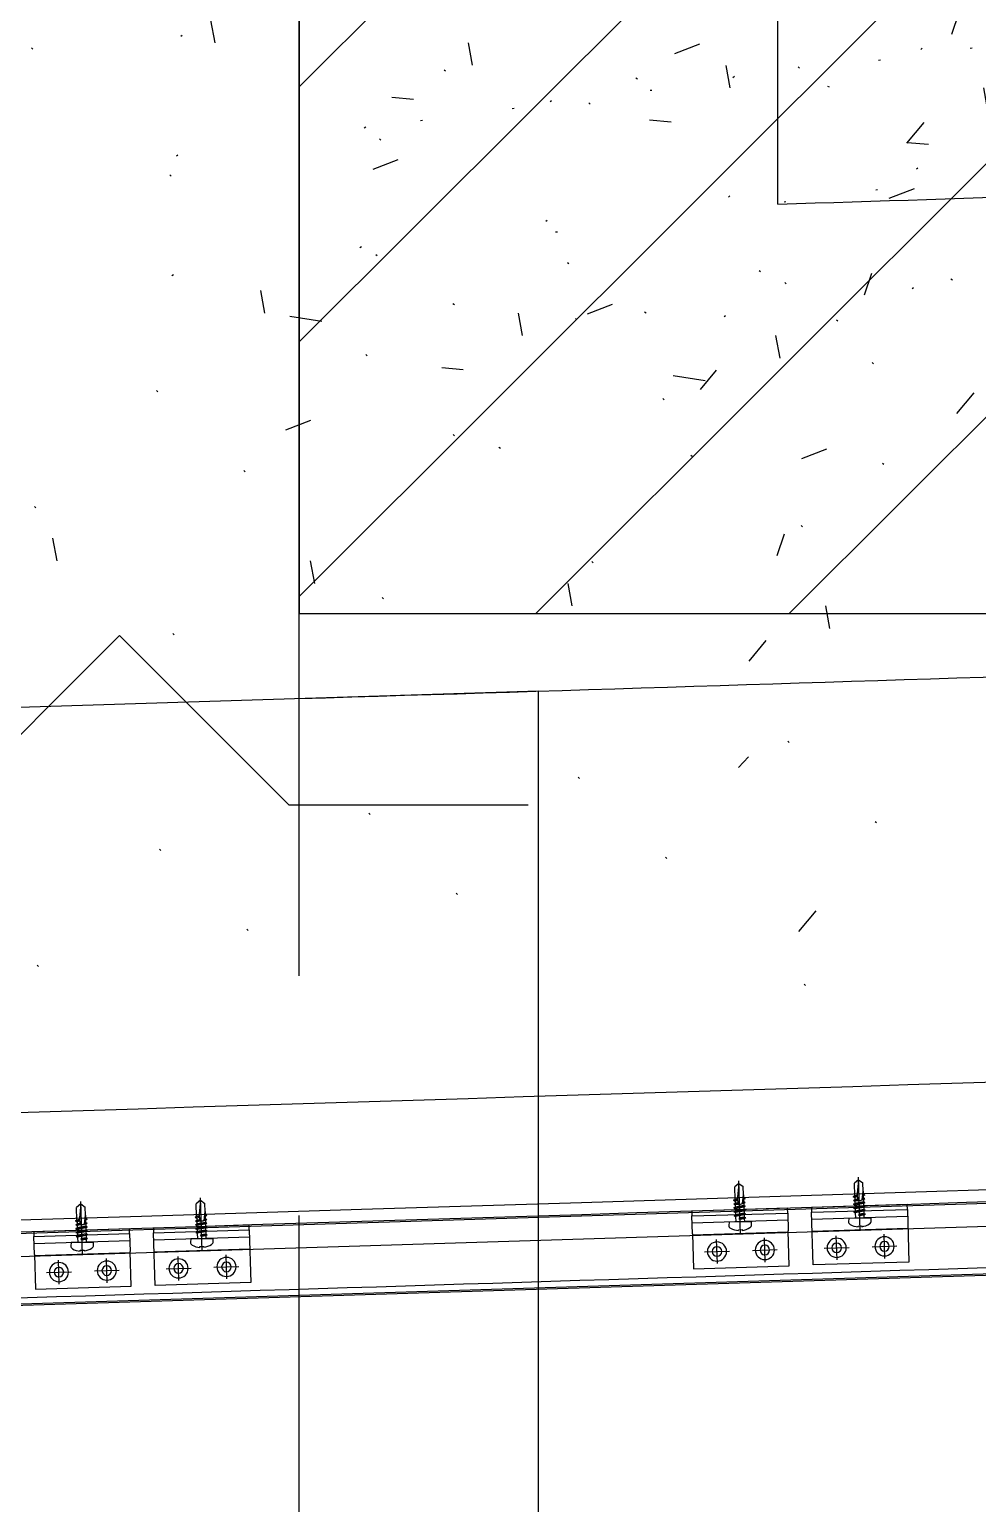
# Model space of a CAD drawing. Header units: inches. Extents: x 0 to 1813292486, y 0 to 3473589894.
# Drawn here: x 600615873 to 600616269, y 3473200547 to 3473201162 of the extents above; entities that cross this region are included whole.
import ezdxf

# ---------------------------------------------------------------- set-up
doc = ezdxf.new("R2010")
doc.units = ezdxf.units.IN
doc.header["$LTSCALE"] = 1000
doc.header["$MEASUREMENT"] = 0
for name, pattern in [('AX-MALL-WALL-P02-QT$0$CENTER', [2, 1.25, -0.25, 0.25, -0.25]), ('AX-MALL-WALL-P02-QT$0$DASH', [0.35, 0.25, -0.1]), ('AX-MALL-WALL-P02-QT$0$DASHED', [0.75, 0.5, -0.25]), ('AX-MALL-WALL-P02-QT$0$HIDDEN', [0.375, 0.25, -0.125]), ('AX-MALL-WALL-P02-QT$0$HIDDENX2', [0.75, 0.5, -0.25])]:
    doc.linetypes.add(name, pattern=pattern)
for name, color, linetype in [('A-Anno-Note', 241, 'Continuous'), ('AX-MALL-P02-200$0$A-Anno-Note', 241, 'Continuous'), ('AX-MALL-WALL-P02$0$A-Anno-Note', 241, 'Continuous'), ('AX-MALL-WALL-P02-QT$0$A-Anno-Note', 241, 'Continuous'), ('AX-MALL-WALL-P02-QT$0$A-Detl-Fine', 152, 'Continuous'), ('AX-MALL-WALL-P02-QT$0$A-Detl-Patt', 8, 'Continuous'), ('AX-MALL-WALL-P02-QT$0$A-Detl-Thin', 131, 'Continuous'), ('AX-MALL-WALL-P02-QT$0$A-Wall', 2, 'Continuous'), ('AX-MALL-WALL-P02-QT$0$A-Wall-Patt', 13, 'Continuous'), ('AX-MALL-WALL-P02-QT$0$AP', 3, 'Continuous'), ('AX-MALL-WALL-P02-QT$0$C18', 4, 'AX-MALL-WALL-P02-QT$0$CENTER'), ('AX-MALL-WALL-P02-QT$0$DASH', 8, 'AX-MALL-WALL-P02-QT$0$DASHED'), ('AX-MALL-WALL-P02-QT$0$L18', 6, 'Continuous'), ('AX-MALL-WALL-P02-QT$0$PJ', 96, 'Continuous'), ('AX-MALL-WALL-P02-QT$0$STSF', 2, 'Continuous'), ('AX-MALL-WALL-P02-QT$0$tc', 4, 'Continuous'), ('AX-MALL-WALL-P02-QT$0$WZ', 2, 'Continuous'), ('AX-MALL-WALL-P02-QT$0$XX', 6, 'AX-MALL-WALL-P02-QT$0$HIDDEN'), ('AX-MALL-WALL-P02-QT$0$zx', 1, 'AX-MALL-WALL-P02-QT$0$CENTER'), ('AX-MALL-WALL-P02-QT$0$尺寸标注', 8, 'Continuous'), ('SX-MALL-WALL-R-BZ$0$S-COLU', 30, 'Continuous'), ('SX-MALL-WALL-R-BZ$0$S-PATT-WALL', 83, 'Continuous')]:
    doc.layers.add(name, color=color, linetype=linetype)
pattern_1 = [(45, (0, 359.0227), (-353.55353201463, 353.55353201463), [])]

# ---------------------------------------------------------------- blocks, each defined once
blk = doc.blocks.new('SX-MALL-WALL-R-BZ')
at = {"layer": 'SX-MALL-WALL-R-BZ$0$S-PATT-WALL'}
h = blk.add_hatch(dxfattribs=at)
h.set_pattern_fill('钢筋混凝土', color=256, scale=15, pattern_type=2)
h.set_pattern_definition([(24.56816130816271, (600578611.2237192, 3473080110.365553), (-31.18316059493327, 68.21004687955141), []), (29.56816130816269, (600578611.2237192, 3473080110.365553), (97.53445421719282, -46.37920051396389), [11.25, -123.75]), (334.5681613081628, (600578611.2237192, 3473080110.365553), (19.88439777927527, 112.9961142827297), [9, -99]), (80.01956130816268, (600578619.3515904, 3473080106.50062), (117.4189029658641, 66.61682168402376), [9.5610285, -105.1713168]), (25.75236130816271, (600578621.6965042, 3473080138.478197), (141.3476152528434, -79.15081592627133), [16.875, -185.625]), (76.20376130816268, (600578633.4754679, 3473080131.882288), (182.3878362876093, 87.98253897351975), [14.3415432, -157.75695]), (330.7523613081627, (600578621.6965042, 3473080138.478197), (182.3877676281842, 87.98268140648725), [13.49999999999997, -148.4999999999995]), (0.5681613081627113, (600578633.1346302, 3473080126.213644), (62.82047319493842, -87.84980448085341), [11.24999999999997, -123.7499999999997]), (305.5681613081627, (600578633.1346302, 3473080126.213644), (72.17288941707483, 89.18848104565322), [8.999999999999966, -98.99999999999973]), (51.01956130816269, (600578638.3696649, 3473080118.892823), (134.9933625472827, 1.338571315216136), [9.561028499999967, -105.1713167999997]), (17.06816130816274, (600578611.2237192, 3473080110.365553), (19.14085715648196, 46.15589493569758), [0.75, -97.8, 0.75, -100.5, 0.75, -99.375]), (347.0681613081627, (600578611.2237192, 3473080110.365553), (57.63084700165395, 41.66442755963357), [0.7499999999999979, -57.29999999999986, 0.7499999999999979, -95.54999999999973, 0.7499999999999979, -37.87499999999986]), (307.0681613081626, (600578579.8781208, 3473080122.042708), (73.85474000760384, -31.12342332406966), [0.75, -37.5, 0.75, -117, 0.75, -155.25]), (297.0681613081627, (600578565.8217986, 3473080127.2791), (87.21641676177077, -16.46683783357052), [0.75, -48.75, 0.75, -77.69999999999999, 0.75, -110.25])])
h.paths.add_polyline_path([(600413733.0890151, 3473048584.809315), (600414012.3632808, 3473049334.479833), (600413356.401578, 3473049578.844815), (600413077.1273124, 3473048829.174297)])
at = {"layer": 'SX-MALL-WALL-R-BZ$0$S-COLU'}
blk.add_lwpolyline([(600413733.0890151, 3473048584.809315), (600414012.3632808, 3473049334.479833), (600413356.401578, 3473049578.844815), (600413077.1273124, 3473048829.174297)], close=True, dxfattribs=at)
blk = doc.blocks.new('SX-MALL-WALL-R-2F~3F')
blk.add_blockref('SX-MALL-WALL-R-BZ', (-1.192092895507812e-06, -9.5367431640625e-07))
blk = doc.blocks.new('SX-MALL-WALL-2F~3F')
blk.add_blockref('SX-MALL-WALL-R-2F~3F', (0, 0))
blk = doc.blocks.new('AX-MALL-WALL-P02-QT$0$jjzx2')
at = {"layer": 'AX-MALL-WALL-P02-QT$0$A-Detl-Fine'}
for points in [[(293280.1431763172, -137114.810772419), (293287.9339790344, -137364.689350605), (294838.2210687399, -137316.3539514542), (294830.4302660227, -137066.475373745)], [(293310.1286056042, -137113.8758769035), (293316.9845120907, -137333.7690248489), (294807.3007434607, -137287.30341959), (294800.4448368549, -137067.4102706909)]]:
    blk.add_lwpolyline(points, dxfattribs=at)
blk = doc.blocks.new('*U198')
at = {"layer": 'AX-MALL-WALL-P02-QT$0$C18', "color": 1, "ltscale": 2}
blk.add_line((0, 5.142561988594025), (0, -17.03404386090006), dxfattribs=at)
at = {"layer": 'AX-MALL-WALL-P02-QT$0$L18', "color": 4}
for p, q in [((-1.790000000000873, -1.147816335795142), (-1.790000000000873, 0)), ((1.790000000000873, -2.247816335793686), (1.790000000000873, 0)), ((-2.399999999999636, -1.5), (-1.790000000000873, -1.147816335795142)), ((-2.399999999999636, -1.5), (0.2342809638412291, -1.225595732932561)), ((-2.399999999999636, -1.5), (-1.790000000000873, -1.852183664204858)), ((-2.399999999999636, -3.100000000000364), (2.399999999999636, -2.600000000000364)), ((-2.399999999999636, -3.100000000000364), (-1.790000000000873, -2.747816335793686)), ((-2.399999999999636, -3.100000000000364), (-1.790000000000873, -3.452183664205222)), ((-2.399999999999636, -4.700000000000728), (2.399999999999636, -4.200000000000728)), ((-2.399999999999636, -4.700000000000728), (-1.790000000000873, -4.34781633579405)), ((-2.399999999999636, -4.700000000000728), (-1.790000000000873, -5.052183664205586)), ((-2.399999999999636, -6.299999999999272), (2.399999999999636, -5.799999999999272)), ((-2.399999999999636, -6.299999999999272), (-1.790000000000873, -5.947816335794414)), ((-1.790000000000873, -1.147816335795142), (0.2342809638412291, -0.8650955307894037)), ((-1.790000000000873, -1.852183664204858), (0.2342809638412291, -1.56946285919912)), ((-1.790000000000873, -2.747816335793686), (-1.790000000000873, -1.852183664204858)), ((-1.790000000000873, -2.747816335793686), (1.790000000000873, -2.247816335793686)), ((-1.790000000000873, -3.452183664205222), (1.790000000000873, -2.952183664205222)), ((-1.790000000000873, -4.34781633579405), (-1.790000000000873, -3.452183664205222)), ((-1.790000000000873, -4.34781633579405), (1.790000000000873, -3.84781633579405)), ((-1.790000000000873, -5.052183664205586), (1.790000000000873, -4.552183664205586)), ((-1.790000000000873, -5.947816335794414), (-1.790000000000873, -5.052183664205586)), ((-1.790000000000873, -5.947816335794414), (1.790000000000873, -5.447816335794414)), ((-1.790000000000873, -6.65218366420595), (1.790000000000873, -6.15218366420595)), ((0.2342809638412291, -0.8650955307894037), (0.2342809638412291, -1.56946285919912)), ((2.399999999999636, -2.600000000000364), (1.790000000000873, -2.247816335793686)), ((2.399999999999636, -2.600000000000364), (1.790000000000873, -2.952183664205222)), ((1.790000000000873, -3.84781633579405), (1.790000000000873, -2.952183664205222)), ((2.399999999999636, -4.200000000000728), (1.790000000000873, -3.84781633579405)), ((2.399999999999636, -4.200000000000728), (1.790000000000873, -4.552183664205586)), ((1.790000000000873, -5.447816335794414), (1.790000000000873, -4.552183664205586)), ((2.399999999999636, -5.799999999999272), (1.790000000000873, -5.447816335794414)), ((2.399999999999636, -5.799999999999272), (1.790000000000873, -6.15218366420595)), ((1.790000000000873, -7.047816335794778), (1.790000000000873, -6.15218366420595)), ((-2.399999999999636, -6.299999999999272), (-1.790000000000873, -6.65218366420595)), ((-2.399999999999636, -7.899999999999636), (-1.790000000000873, -7.547816335794778)), ((-2.399999999999636, -7.899999999999636), (-1.273355612604064, -7.78264120964559)), ((-2.399999999999636, -7.899999999999636), (-1.790000000000873, -8.252183664206314)), ((-2.399999999999636, -9.5), (-1.790000000000873, -9.147816335795142)), ((-2.399999999999636, -9.5), (-1.518995326587174, -9.408228679852982)), ((-2.399999999999636, -9.5), (-1.790000000000873, -9.852183664204858)), ((-1.790000000000873, -7.547816335794778), (-1.790000000000873, -6.65218366420595)), ((-1.790000000000873, -7.547816335794778), (-0.9175382126813929, -7.425964130861757)), ((-1.790000000000873, -8.252183664206314), (-1.334698446698894, -8.188594061788535)), ((-1.790000000000873, -9.147816335795142), (-1.790000000000873, -8.252183664206314)), ((-1.790000000000873, -9.147816335795142), (-1.472953762578982, -9.103536135036848)), ((-1.790000000000873, -9.852183664204858), (-1.581684194792615, -9.823089278002954)), ((-1.790000000000873, -11.20167565273914), (-1.790000000000873, -9.852183664204858)), ((-1.790000000000873, -11.20167565273914), (-1.790000000000873, -14.60000000000036)), ((0.4333070988686814, -7.237298584555901), (1.790000000000873, -7.047816335794778)), ((0.7141825614198751, -7.575605983185596), (2.399999999999636, -7.399999999999636)), ((0.7141825614198751, -7.90243749641013), (1.790000000000873, -7.752183664206314)), ((0.7141825614198751, -8.798070167998958), (1.790000000000873, -8.647816335795142)), ((0.7141825614198751, -9.17560598318596), (2.399999999999636, -9)), ((0.7141825614198751, -9.502437496410494), (1.790000000000873, -9.352183664204858)), ((2.399999999999636, -7.399999999999636), (1.790000000000873, -7.047816335794778)), ((2.399999999999636, -7.399999999999636), (1.790000000000873, -7.752183664206314)), ((1.790000000000873, -8.647816335795142), (1.790000000000873, -7.752183664206314)), ((2.399999999999636, -9), (1.790000000000873, -8.647816335795142)), ((2.399999999999636, -9), (1.790000000000873, -9.352183664204858)), ((1.790000000000873, -9.352183664204858), (1.790000000000873, -14.60000000000036)), ((0, -16), (-1.790000000000873, -14.60000000000036)), ((0, -16), (1.790000000000873, -14.60000000000036))]:
    blk.add_line(p, q, dxfattribs=at)
blk.add_lwpolyline([(4.549999999999272, 0, 0.414213562373095), (4.75, 0.2000000000007276), (4.75, 1.39147638815848, 0.2654033233867933), (4.06568705400241, 2.589861303315047, 0.108659312189883), (0.7999999999992724, 3.659899496853541), (0.7999999999992724, 3.315608971053734), (-0.7999999999992724, 3.315608971053734), (-0.7999999999992724, 3.659899496853541, 0.1086593121898847), (-4.06568705400241, 2.589861303315047, 0.2654033233867933), (-4.75, 1.39147638815848), (-4.75, 0.2000000000007276, 0.414213562373095), (-4.549999999999272, 0)], format="xyb", close=True, dxfattribs=at)
blk.add_lwpolyline([(0, -16), (0.7141825614198751, -10.25704931750261), (0.7141825614198751, -7.536688384094305, 0.4176573264866609), (0.4106596181591158, -7.236709070022698, 0.08336651052848376), (-1.234698998669046, -7.526820576113096), (-1.790000000000873, -11.20167565273914)], format="xyb", dxfattribs=at)
blk = doc.blocks.new('AX-MALL-WALL-P02-QT$0$盘头自钻自攻钉ST4-8')
at = {"layer": 'AX-MALL-WALL-P02-QT$0$尺寸标注'}
blk.add_blockref('*U198', (0, 0), dxfattribs=at)
blk = doc.blocks.new('AX-MALL-WALL-P02-QT$0$A$C61293B14')
at = {"layer": 'AX-MALL-WALL-P02-QT$0$tc'}
for radius in [4, 2]:
    blk.add_circle((0, 0), radius, dxfattribs=at)
at = {"layer": 'AX-MALL-WALL-P02-QT$0$zx'}
for p, q in [((-5.199824257346336, 0), (5.199824257317232, 0)), ((0, 5.036975615854317), (0, -5.036975615847041))]:
    blk.add_line(p, q, dxfattribs=at)
blk = doc.blocks.new('AX-MALL-WALL-P02-QT$0$A$C41DD6A87')
at = {"layer": 'AX-MALL-WALL-P02-QT$0$tc'}
h = blk.add_hatch(dxfattribs=at)
h.set_pattern_fill('ANSI31', color=256, scale=0.5, angle=-90.00000000000001, style=0)
h.set_pattern_definition([(225.0000000000001, (28362.68611018802, -179426.704915055), (-1.122532015133644, 1.122532015133644), [])])
h.paths.add_polyline_path([(40, 20), (0, 20), (0, 22), (40, 22)])
at = {"layer": 'AX-MALL-WALL-P02-QT$0$PJ'}
for points in [[(40, 20), (0, 20), (0, 22), (40, 22)], [(40, 20), (0, 20), (0, -2.00031700823456), (40, -2.00031700823456)]]:
    blk.add_lwpolyline(points, close=True, dxfattribs=at)
at = {"layer": 'AX-MALL-WALL-P02-QT$0$XX'}
for p, q in [((0, 17), (40, 17)), ((0, 11.99968299176544), (40, 11.99968299176544))]:
    blk.add_line(p, q, dxfattribs=at)
at = {"layer": 'AX-MALL-WALL-P02-QT$0$tc', "rotation": 180}
for p in [(10.00773325189948, 4.856510433368385), (30.00773325189948, 4.856510433368385)]:
    blk.add_blockref('AX-MALL-WALL-P02-QT$0$A$C61293B14', p, dxfattribs=at)
at = {"layer": 'AX-MALL-WALL-P02-QT$0$WZ', "extrusion": (1.112429078900672e-34, 1.017801628166565e-23, -1), "zscale": -1, "rotation": 180}
blk.add_blockref('AX-MALL-WALL-P02-QT$0$盘头自钻自攻钉ST4-8', (-20, 17), dxfattribs=at)
blk = doc.blocks.new('AX-MALL-WALL-P02-QT$0$A$C715D18B8')
at = {"layer": 'AX-MALL-WALL-P02-QT$0$tc'}
h = blk.add_hatch(dxfattribs=at)
h.set_pattern_fill('ANSI31', color=256, scale=0.5, angle=-180, style=0)
h.set_pattern_definition([(225, (28362.68611018802, -179426.704915055), (-1.122532015133644, 1.122532015133644), [])])
h.paths.add_polyline_path([(40, 20), (0, 20), (0, 22), (40, 22)])
at = {"layer": 'AX-MALL-WALL-P02-QT$0$PJ'}
blk.add_line((0, 17), (40, 17), dxfattribs=at)
blk.add_lwpolyline([(40, 20), (0, 20), (0, 22), (40, 22)], close=True, dxfattribs=at)
blk.add_lwpolyline([(40, 12.49968299269676), (40, 20), (0, 20), (0, 12.49968299269676)], dxfattribs=at)
at = {"layer": 'AX-MALL-WALL-P02-QT$0$XX'}
blk.add_line((0, 11.99968299269676), (40, 11.99968299269676), dxfattribs=at)
blk.add_lwpolyline([(40, 12.49968299269676), (40, -2.000317007303238), (0, -2.000317007303238), (0, 12.49968299269676)], dxfattribs=at)
at = {"layer": 'AX-MALL-WALL-P02-QT$0$tc', "rotation": 180}
for p in [(10.00773325189948, 4.856510434299707), (30.00773325189948, 4.856510434299707)]:
    blk.add_blockref('AX-MALL-WALL-P02-QT$0$A$C61293B14', p, dxfattribs=at)
at = {"layer": 'AX-MALL-WALL-P02-QT$0$WZ', "extrusion": (1.112470375349305e-34, 1.017801628166565e-23, -1), "zscale": -1, "rotation": 180}
blk.add_blockref('AX-MALL-WALL-P02-QT$0$盘头自钻自攻钉ST4-8', (-20, 17), dxfattribs=at)
blk = doc.blocks.new('AX-MALL-WALL-P02-QT$0$A$C4D6066B9')
at = {"rotation": 180}
for name, p in [('AX-MALL-WALL-P02-QT$0$A$C715D18B8', (0, 22)), ('AX-MALL-WALL-P02-QT$0$A$C41DD6A87', (50, 22))]:
    blk.add_blockref(name, p, dxfattribs=at)
blk = doc.blocks.new('AX-MALL-WALL-P02-QT$0$1650C')
at = {"layer": 'AX-MALL-WALL-P02-QT$0$AP'}
blk.add_line((33.29811909422278, -219.5526682343334), (1623.307606680319, -194.6864851806313), dxfattribs=at)
blk.add_lwpolyline([(1604.426310608163, -265.058516683057), (1603.628703534603, -214.9986631795764), (53.59376731514931, -239.1038102097809), (54.34524643793702, -289.1803507581353)], dxfattribs=at)
blk.add_arc((215339.5843427517, -13744476.68132623), 13745925.9801083, 90.89092010045013, 90.89740252608833, dxfattribs=at)
at = {"layer": 'AX-MALL-WALL-P02-QT$0$DASH', "color": 8, "linetype": 'AX-MALL-WALL-P02-QT$0$HIDDENX2', "ltscale": 20}
blk.add_lwpolyline([(1563.164337543771, -180.6028157062829, 1.916604230545288e-05), (93.11718746088445, -203.5865012239665, 8.805785796117746e-05)], format="xyb", dxfattribs=at)
at = {"layer": 'AX-MALL-WALL-P02-QT$0$STSF'}
for points in [[(92.44101228006184, -158.5915815103799, -1.916598945566833e-05), (1562.496559260413, -135.607770582661)], [(1563.238535126671, -185.6022651679814, 1.916604817872897e-05), (93.19231803715229, -208.5859367586672, 8.805808583073339e-05)]]:
    blk.add_lwpolyline(points, format="xyb", dxfattribs=at)
at = {"layer": 'AX-MALL-WALL-P02-QT$0$tc', "xscale": -1, "rotation": 180.8705548799819}
for p in [(823.0061619952321, -197.161476816982), (1097.972622765228, -192.8644389398396)]:
    blk.add_blockref('AX-MALL-WALL-P02-QT$0$A$C4D6066B9', p, dxfattribs=at)
blk = doc.blocks.new('AX-MALL-WALL-P02-QT$0$mqst2')
at = {"color": 6, "rotation": 0.8942640801351786}
blk.add_blockref('AX-MALL-WALL-P02-QT$0$1650C', (401499.0322748423, -46428.53892421722), dxfattribs=at)
blk = doc.blocks.new('AX-MALL-WALL-P02-QT')
at = {"layer": 'AX-MALL-WALL-P02-QT$0$A-Wall-Patt'}
h = blk.add_hatch(dxfattribs=at)
h.set_pattern_fill('普通砖', color=256, scale=200, style=0)
h.set_pattern_definition(pattern_1)
h.paths.add_polyline_path([(600413064.740878, 3473048795.924745), (600413324.2112015, 3473048919.520994), (600417104.56609, 3473059067.325346), (600417077.00283, 3473059184.307016), (600416952.057744, 3473059230.852727)])
h = blk.add_hatch(dxfattribs=at)
h.set_pattern_fill('普通砖', color=256, scale=200, style=0)
h.set_pattern_definition(pattern_1)
h.paths.add_polyline_path([(600413324.2112015, 3473048919.520994), (600413064.7408781, 3473048795.924745, 0.0003257471255854391), (600413731.6045635, 3473048571.486431), (600413795.2764658, 3473048761.080441, -0.0002301746706584992)])
at = {"layer": 'AX-MALL-WALL-P02-QT$0$A-Detl-Patt', "linetype": 'AX-MALL-WALL-P02-QT$0$DASH'}
blk.add_line((600411924.6820309, 3473045735.605952), (600444355.845043, 3473132792.272248), dxfattribs=at)
at = {"layer": 'AX-MALL-WALL-P02-QT$0$A-Detl-Patt'}
blk.add_lwpolyline([(600412819.0190111, 3473048840.175517), (600412912.7278248, 3473048805.26623), (600413003.6745557, 3473048846.843774), (600413045.2520996, 3473048755.897044), (600413138.9609135, 3473048720.987758)], dxfattribs=at)
at = {"layer": 'AX-MALL-WALL-P02-QT$0$A-Detl-Thin'}
blk.add_lwpolyline([(600411688.6169215, 3473045818.064585), (600412019.1082505, 3473045702.622438), (600413159.5458837, 3473048763.958784), (600412827.7189039, 3473048875.815646)], close=True, dxfattribs=at)
at = {"layer": 'AX-MALL-WALL-P02-QT$0$A-Wall'}
for p, q in [((600413064.740878, 3473048795.924745), (600416952.057744, 3473059230.852727)), ((600413324.2112015, 3473048919.520994), (600417104.56609, 3473059067.325346))]:
    blk.add_line(p, q, dxfattribs=at)
for centre, radius, start, end in [((600585647.0372182, 3473560479.176881), 539804.0736206453, 251.3835038312575, 251.4362559790442), ((600585647.0373441, 3473560479.176852), 540004.0736332176, 251.361600226092, 251.4362559653897)]:
    blk.add_arc(centre, radius, start, end, dxfattribs=at)
at = {"layer": 'AX-MALL-WALL-P02-QT$0$A-Anno-Note'}
for name, p, rotation in [('AX-MALL-WALL-P02-QT$0$mqst2', (600052179.2710491, 3473232742.396311), 339.5681613092181), ('AX-MALL-WALL-P02-QT$0$jjzx2', (600185298.4270658, 3473279938.045597), 339.5681613092246)]:
    blk.add_blockref(name, p, dxfattribs=dict(at, rotation=rotation))
at = {"layer": 'AX-MALL-WALL-P02-QT$0$A-Detl-Thin'}
blk.add_blockref('SX-MALL-WALL-2F~3F', (0, 0), dxfattribs=at)
blk = doc.blocks.new('AX-MALL-WALL-P02')
at = {"layer": 'AX-MALL-WALL-P02$0$A-Anno-Note'}
blk.add_blockref('AX-MALL-WALL-P02-QT', (0, 0), dxfattribs=at)
blk = doc.blocks.new('AX-MALL-P02-200')
at = {"layer": 'AX-MALL-P02-200$0$A-Anno-Note'}
blk.add_blockref('AX-MALL-WALL-P02', (0, 0), dxfattribs=at)

msp = doc.modelspace()

# ---------------------------------------------------------------- block references
at = {"layer": 'A-Anno-Note', "rotation": 20.43183869077545}
msp.add_blockref('AX-MALL-P02-200', (1250392458.527329, 9048125.682563305), dxfattribs=at)

doc.saveas('drawing.dxf')
